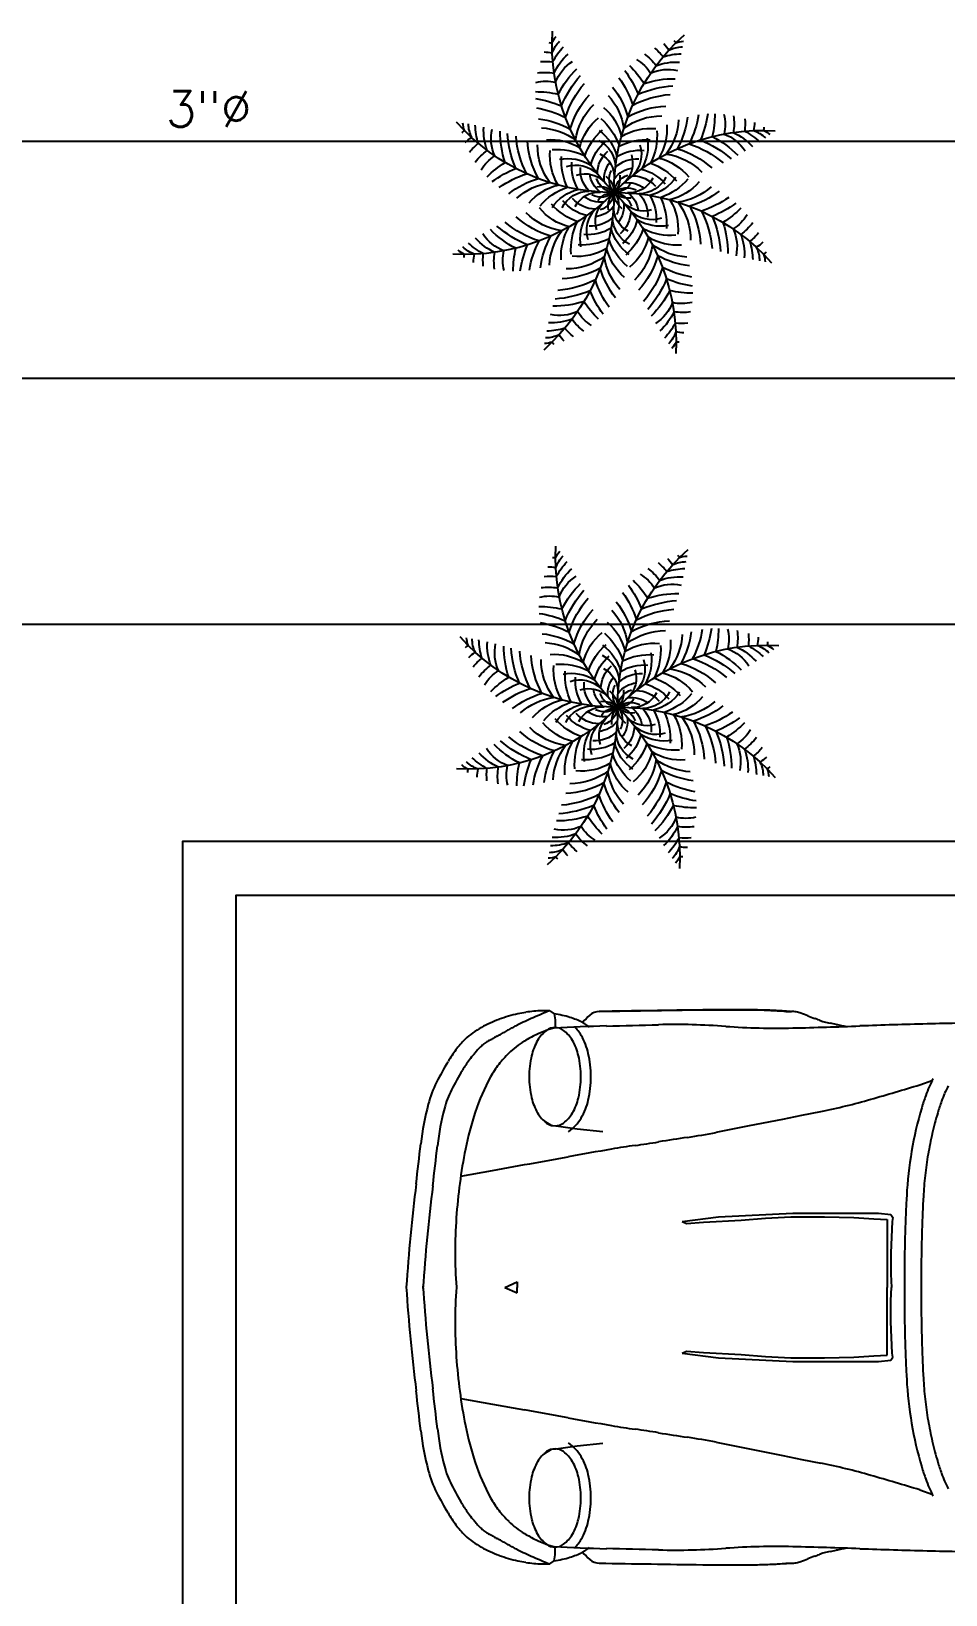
# Model space of a CAD drawing. Header units: metres. Extents: x -658 to -58, y -713 to -118.
# Drawn here: x -307.212 to -304.647, y -143.563 to -139.178 of the extents above; entities that cross this region are included whole.
import ezdxf
from ezdxf.enums import TextEntityAlignment as Align

# ---------------------------------------------------------------- set-up
doc = ezdxf.new("R2010")
doc.units = ezdxf.units.M
doc.header["$LTSCALE"] = 100
doc.layers.add('DRAIN-LW', color=2, linetype='Continuous')
doc.layers.add('plan', color=8, linetype='Continuous')
doc.layers.add('DRAINAGE  TEXT', color=3, linetype='Continuous', lineweight=25)
doc.styles.add('mech', font='romans.shx')

# ---------------------------------------------------------------- blocks, each defined once
blk = doc.blocks.new('A$C36E066C0')
for p, q in [((0.4023, 1.554), (0.4152, 1.5455)), ((0.4152, 1.5455), (0.4173, 1.5285)), ((0.5415, 1.5521), (0.8316, 1.5564)), ((0.8316, 1.5564), (0.985, 1.5564)), ((0.985, 1.5564), (1.0781, 1.5521)), ((1.0648, 1.5521), (1.0804, 1.5521)), ((0.4173, 1.5285), (0.4173, 1.5051)), ((1.4406, 1.3466), (1.477, 1.3594)), ((1.1097, 1.2612), (1.1631, 1.2719)), ((0.3874, 1.2444), (0.4074, 1.2328)), ((0.4074, 1.2328), (0.4208, 1.2316)), ((0.4208, 1.2316), (0.4792, 1.2231)), ((0.8696, 1.2132), (0.963, 1.2319)), ((0.963, 1.2319), (1.0564, 1.2505)), ((1.0564, 1.2505), (1.1097, 1.2612)), ((0.4792, 1.2231), (0.5517, 1.2158)), ((0.153, 1.0907), (0.2422, 1.1066)), ((0.2422, 1.1066), (0.3315, 1.1225)), ((0.7737, 0.963), (0.8759, 0.9758)), ((0.8339, 0.9612), (0.9398, 0.9667)), ((0.8759, 0.9758), (1.0844, 0.9868)), ((0.9398, 0.9667), (1.0073, 0.9722)), ((1.0073, 0.9722), (1.0784, 0.9758)), ((1.0784, 0.9758), (1.1733, 0.9758)), ((1.0844, 0.9868), (1.2573, 0.9868)), ((1.1733, 0.9758), (1.2554, 0.974)), ((1.2554, 0.974), (1.312, 0.9703)), ((1.2573, 0.9868), (1.3248, 0.9868)), ((1.312, 0.9703), (1.3485, 0.9685)), ((1.3248, 0.9868), (1.3594, 0.9831)), ((1.3485, 0.9685), (1.3485, 0.9375)), ((1.3594, 0.9831), (1.3649, 0.974)), ((1.3649, 0.974), (1.3631, 0.963)), ((0.7737, 0.963), (0.7865, 0.9576)), ((0.7865, 0.9576), (0.8339, 0.9612)), ((1.3485, 0.9375), (1.3485, 0.9028)), ((1.3631, 0.963), (1.3594, 0.8755)), ((1.3485, 0.9028), (1.3485, 0.8718)), ((1.3485, 0.8718), (1.3485, 0.839)), ((1.3485, 0.839), (1.3485, 0.8025)), ((1.3594, 0.8755), (1.3594, 0.8152)), ((0.2768, 0.7784), (0.3109, 0.7939)), ((0.3109, 0.7939), (0.3109, 0.7784)), ((1.3485, 0.8025), (1.3485, 0.7784)), ((1.3594, 0.8152), (1.3613, 0.7784)), ((0.2768, 0.7784), (0.3109, 0.763)), ((0.3109, 0.763), (0.3109, 0.7784)), ((1.3485, 0.7544), (1.3485, 0.7784)), ((1.3485, 0.7179), (1.3485, 0.7544)), ((1.3594, 0.7417), (1.3613, 0.7784)), ((1.3485, 0.6851), (1.3485, 0.7179)), ((1.3594, 0.6814), (1.3594, 0.7417)), ((1.3485, 0.6541), (1.3485, 0.6851)), ((1.3631, 0.5939), (1.3594, 0.6814)), ((1.3485, 0.6194), (1.3485, 0.6541)), ((1.3485, 0.5884), (1.3485, 0.6194)), ((0.7737, 0.5939), (0.7865, 0.5993)), ((0.7737, 0.5939), (0.8759, 0.5811)), ((0.7865, 0.5993), (0.8339, 0.5957)), ((0.8339, 0.5957), (0.9398, 0.5902)), ((0.8759, 0.5811), (1.0844, 0.5701)), ((0.9398, 0.5902), (1.0073, 0.5847)), ((1.0073, 0.5847), (1.0784, 0.5811)), ((1.0784, 0.5811), (1.1733, 0.5811)), ((1.0844, 0.5701), (1.2573, 0.5701)), ((1.1733, 0.5811), (1.2554, 0.5829)), ((1.2554, 0.5829), (1.312, 0.5866)), ((1.2573, 0.5701), (1.3248, 0.5701)), ((1.312, 0.5866), (1.3485, 0.5884)), ((1.3248, 0.5701), (1.3594, 0.5738)), ((1.3594, 0.5738), (1.3649, 0.5829)), ((1.3649, 0.5829), (1.3631, 0.5939)), ((0.153, 0.4662), (0.2422, 0.4503)), ((0.2422, 0.4503), (0.3315, 0.4344)), ((0.3874, 0.3125), (0.4074, 0.3241)), ((0.4074, 0.3241), (0.4208, 0.3252)), ((0.4208, 0.3252), (0.4792, 0.3338)), ((0.4792, 0.3338), (0.5517, 0.3411)), ((0.8696, 0.3437), (0.963, 0.325)), ((0.963, 0.325), (1.0564, 0.3064)), ((1.0564, 0.3064), (1.1097, 0.2957)), ((1.1097, 0.2957), (1.1631, 0.285)), ((1.4406, 0.2103), (1.477, 0.1975)), ((0.4173, 0.0284), (0.4173, 0.0518)), ((0.4023, 0.0029), (0.4152, 0.0114)), ((0.4152, 0.0114), (0.4173, 0.0284)), ((0.5415, 0.0048), (0.8316, 0.0005)), ((0.8316, 0.0005), (0.985, 0.0005)), ((0.985, 0.0005), (1.0781, 0.0048)), ((1.0648, 0.0048), (1.0804, 0.0048))]:
    blk.add_line(p, q)
for centre, radius, start, end in [((0.3905, 1.1791), 0.3744, 106.1339, 110.3251), ((0.4134, 1.0998), 0.4569, 102.6985, 106.1326), ((0.396, 1.1771), 0.3776, 99.2811, 102.6981), ((0.3896, 1.2164), 0.3379, 95.4628, 99.2821), ((0.9696, 0.1337), 1.5294, 111.7685, 113.644), ((0.39, 1.2124), 0.3419, 91.6878, 95.4625), ((0.3901, 1.2083), 0.346, 87.9602, 91.6902), ((0.374, 1.2645), 0.284, 77.0948, 81.6554), ((0.3695, 1.245), 0.304, 72.8342, 77.0947), ((0.3835, 1.2902), 0.2567, 68.74, 72.8363), ((0.6463, 1.3942), 0.1978, 131.723, 140.0677), ((0.5415, 1.5117), 0.0404, 90.0002, 131.7236), ((0.8898, -17.2721), 18.8274, 90.61848, 91.05987), ((1.1024, -21.8761), 23.4341, 90.66223, 91.01685), ((1.0571, -26.3408), 27.8981, 90.30567, 90.46324), ((0.9253, -1.6297), 3.1866, 88.9258, 90.3054), ((0.9549, -0.0525), 1.6092, 87.268, 88.9261), ((0.9248, -0.6829), 2.2402, 86.0766, 87.2675), ((1.0804, 1.4853), 0.0669, 78.3693, 90.0038), ((1.0691, 1.4303), 0.123, 72.0494, 78.365), ((1.0171, 1.2699), 0.2916, 67.9848, 72.0417), ((1.3802, 2.1685), 0.6776, 248.0017, 249.7482), ((0.2865, 1.3487), 0.1746, 124.8023, 134.1062), ((0.3748, 1.2217), 0.3293, 119.8734, 124.803), ((0.3558, 1.2548), 0.2911, 114.4815, 119.8744), ((0.3917, 1.176), 0.3776, 110.3236, 114.4798), ((-0.0378, 2.0409), 0.6299, 298.6313, 299.8448), ((0.5265, 1.0602), 0.5016, 118.4774, 120.0014), ((-1.3993, 4.6208), 3.5464, 298.3973, 298.6128), ((0.4575, 1.217), 0.3308, 116.3062, 118.6171), ((0.7886, 0.547), 1.0782, 113.642, 116.3024), ((0.5133, 1.1755), 0.345, 106.1475, 115.6441), ((0.4485, 1.4249), 0.0923, 126.3557, 150.0006), ((0.4173, 1.4671), 0.0398, 89.9994, 126.3545), ((0.6497, -2.2609), 3.7734, 91.3395, 93.5633), ((0.4173, 1.4671), 0.0398, 53.6462, 90.0012), ((0.3862, 1.4249), 0.0923, 29.9994, 53.6443), ((0.3862, 1.4249), 0.1206, 29.9999, 44.4504), ((0.4156, 1.3727), 0.1682, 62.4836, 68.7373), ((0.4415, 1.4225), 0.112, 56.1942, 62.4834), ((0.4366, 1.4152), 0.1209, 50.3637, 56.1931), ((-1.8254, 103.5862), 102.1028, 271.339567, 271.421743), ((0.7555, -0.4209), 1.9364, 85.8347, 91.4082), ((1.0373, 3.4607), 1.9554, 265.8617, 271.3812), ((0.6941, 17.6123), 16.1112, 271.38807, 272.0578), ((0.9325, 0.9556), 0.6153, 68.4115, 69.728), ((1.2178, 1.6768), 0.1603, 248.4302, 253.4898), ((1.2166, 1.6728), 0.1561, 253.4832, 259.838), ((1.0617, 0.809), 0.7215, 78.4588, 79.8324), ((1.6369, 3.6715), 2.1982, 258.696, 259.0795), ((1.5381, 3.0908), 1.6094, 258.6189, 259.1424), ((1.9184, -16.8222), 18.3451, 91.42913, 92.0173), ((1.7715, -10.4791), 12.0003, 90.58435, 91.48324), ((0.3288, 1.3051), 0.2353, 134.1065, 143.7386), ((0.3065, 1.3473), 0.1442, 133.9249, 138.851), ((0.323, 1.3301), 0.168, 129.7002, 133.928), ((0.2835, 1.3777), 0.1062, 123.003, 129.696), ((0.3026, 1.3484), 0.1412, 118.5536, 123.0049), ((-0.2471, 2.3584), 1.0088, 298.5549, 299.1776), ((0.4421, 1.1224), 0.4064, 117.513, 119.0583), ((-0.0169, 1.9984), 0.5826, 297.7488, 298.827), ((0.444, 1.2761), 0.2229, 127.4372, 134.6066), ((0.473, 1.2382), 0.2706, 121.5329, 127.4359), ((0.52, 1.1616), 0.3605, 115.645, 121.5343), ((0.5039, 1.3928), 0.1564, 150.0002, 166.9173), ((0.3308, 1.3928), 0.1564, 13.0827, 29.9998), ((0.3308, 1.3928), 0.1846, 13.0833, 30.0003), ((0.8716, 0.9558), 0.8814, 148.8759, 153.1609), ((0.4946, 1.1835), 0.4409, 143.7393, 148.876), ((0.4946, 1.1835), 0.3939, 143.7377, 148.8745), ((0.3288, 1.3051), 0.1883, 137.4077, 143.7407), ((0.308, 1.346), 0.1461, 138.8509, 143.7114), ((0.4469, 1.2544), 0.2396, 141.4626, 151.4838), ((0.5332, 1.1856), 0.35, 134.6056, 141.4614), ((0.6055, 1.3692), 0.2607, 166.917, 180), ((0.2292, 1.3692), 0.2607, 0.0001, 13.083), ((0.2292, 1.3692), 0.2889, 346.9169, 13.0831), ((0.8716, 0.9558), 0.8343, 148.8763, 153.1613), ((0.7704, 1.0786), 0.6078, 151.4827, 161.6312), ((0.6055, 1.3692), 0.2607, 180, 193.083), ((0.2292, 1.3692), 0.2607, 346.917, 359.9999), ((1.745, 1.2226), 0.3022, 152.2643, 156.9515), ((0.3659, 1.2117), 0.3146, 153.1607, 165.1836), ((0.3659, 1.2117), 0.2676, 153.1601, 165.183), ((-1.1142, 9.7301), 8.7641, 286.00842, 286.94807), ((2.0981, 1.0855), 0.6812, 160.1822, 163.2457), ((1.862, 1.1705), 0.4302, 156.6658, 160.1728), ((1.8655, 1.1693), 0.387, 156.6768, 160.1838), ((1.7761, 1.2078), 0.2896, 151.9639, 156.6511), ((0.8156, 1.0928), 0.7797, 165.1837, 173.5052), ((0.8156, 1.0928), 0.7327, 165.1838, 173.5053), ((0.5039, 1.3456), 0.1564, 193.0827, 209.9998), ((0.3308, 1.3456), 0.1564, 330.0002, 346.9173), ((0.3308, 1.3456), 0.1846, 329.9475, 346.9174), ((0.8192, 2.9912), 1.7534, 281.3093, 286.0076), ((2.4603, 0.9815), 1.058, 163.5062, 177.1012), ((2.098, 1.0854), 0.6341, 160.1687, 163.2322), ((1.0169, 0.9968), 0.8675, 161.6317, 168.7377), ((0.4485, 1.3136), 0.0923, 210.0004, 233.6453), ((0.4173, 1.2713), 0.0398, 233.6435, 269.9986), ((0.4173, 1.2713), 0.0398, 270.0008, 306.3558), ((0.3862, 1.3136), 0.0923, 306.3547, 329.9996), ((0.3821, 1.3174), 0.126, 305.6484, 329.3743), ((2.4583, 0.982), 1.0089, 163.5146, 166.9191), ((0.2134, 4.1795), 3.0336, 278.1214, 279.3812), ((1.9432, -6.5016), 7.7867, 98.52516, 99.128), ((0.539, 2.8663), 1.6859, 278.5251, 281.3098), ((2.4583, 0.9819), 1.0089, 166.9142, 170.3187), ((-18.0604, 3.2417), 18.2181, 353.14932, 353.50516), ((-18.0605, 3.2417), 18.2653, 353.14939, 353.50523), ((1.646, 0.8715), 1.509, 168.7374, 176.1363), ((-25.6919, 147.0118), 148.1921, 280.113913, 280.161953), ((78.7687, -436.4806), 444.5772, 100.129928, 100.145942), ((0.8652, -0.4927), 1.6839, 97.6157, 99.8853), ((2.4626, 0.9813), 1.0133, 170.3265, 173.731), ((6.419, 0.3007), 6.4373, 173.14941, 174.44653), ((6.419, 0.3007), 6.3902, 173.14939, 174.44651), ((2.4626, 0.9812), 1.0133, 173.7246, 177.129), ((26.7262, -0.0242), 25.3452, 177.66191, 177.76647), ((2.0739, 0.9824), 0.6723, 175.5099, 177.6662), ((2.0739, 0.9824), 0.6253, 175.4557, 177.6719), ((1.5737, 0.8764), 1.4365, 176.1365, 183.9095), ((26.7258, -0.0261), 25.2978, 177.65762, 177.76218), ((4.8715, 0.4512), 4.8824, 174.4465, 176.1567), ((5.0369, 0.8223), 3.6393, 177.7752, 178.6617), ((5.0369, 0.822), 3.5923, 177.7713, 178.6578), ((4.8714, 0.4512), 4.8354, 174.4465, 176.1567), ((6.1794, 0.795), 4.7821, 178.6549, 179.3274), ((6.1794, 0.795), 4.7351, 178.6546, 179.3271), ((4.5875, 0.8136), 3.1902, 179.325, 180.6305), ((4.5875, 0.8137), 3.1431, 179.3274, 179.9849), ((4.3456, 0.8139), 2.9013, 179.9877, 180.7), ((4.8714, 1.1057), 4.8824, 183.8433, 185.5535), ((4.8714, 1.1057), 4.8354, 183.8433, 185.5535), ((1.5737, 0.6805), 1.4365, 176.0905, 183.8635), ((4.5875, 0.7433), 3.1902, 179.3695, 180.675), ((4.3456, 0.743), 2.9013, 179.3, 180.0123), ((6.1793, 0.7619), 4.7821, 180.6726, 181.3451), ((4.5875, 0.7432), 3.1431, 180.0151, 180.6726), ((6.1794, 0.7619), 4.7351, 180.6729, 181.3454), ((6.419, 1.2562), 6.4373, 185.55347, 186.85059), ((6.419, 1.2562), 6.3902, 185.55349, 186.85061), ((5.0369, 0.7346), 3.6393, 181.3383, 182.2248), ((5.0369, 0.7349), 3.5923, 181.3422, 182.2287), ((1.646, 0.6854), 1.509, 183.8637, 191.2626), ((26.7262, 1.5811), 25.3452, 182.23353, 182.33809), ((26.7258, 1.583), 25.2978, 182.23782, 182.34238), ((2.0739, 0.5745), 0.6723, 182.3338, 184.4901), ((2.0739, 0.5745), 0.6253, 182.328, 184.5441), ((-18.0604, -1.6848), 18.2181, 6.49484, 6.85068), ((-18.0605, -1.6848), 18.2653, 6.49477, 6.85061), ((2.4603, 0.5754), 1.058, 182.8988, 196.4938), ((2.4626, 0.5757), 1.0133, 182.871, 186.2755), ((2.4626, 0.5756), 1.0133, 186.269, 189.6735), ((-25.6919, -145.4549), 148.1921, 79.83806, 79.886101), ((78.7687, 438.0375), 444.5772, 259.854058, 259.870072), ((2.4583, 0.575), 1.0089, 189.6813, 193.0858), ((0.8156, 0.4641), 0.7797, 186.4948, 194.8163), ((0.8156, 0.4641), 0.7327, 186.4947, 194.8162), ((1.0169, 0.5601), 0.8675, 191.2623, 198.3683), ((0.8652, 2.0495), 1.6839, 260.1139, 262.3835), ((0.2135, -2.6226), 3.0336, 80.6196, 81.8793), ((1.9432, 8.0585), 7.7867, 260.872, 261.47484), ((0.539, -1.3094), 1.6859, 78.6902, 81.4749), ((0.4485, 0.2433), 0.0923, 126.3547, 149.9997), ((0.4173, 0.2856), 0.0398, 90.0014, 126.3565), ((0.4173, 0.2856), 0.0398, 53.6442, 89.9992), ((0.3862, 0.2433), 0.0923, 30.0003, 53.6453), ((0.3821, 0.2395), 0.126, 30.6264, 54.3523), ((2.4583, 0.5749), 1.0089, 193.081, 196.4854), ((0.3659, 0.3452), 0.3146, 194.8161, 206.8391), ((0.3659, 0.3452), 0.2676, 194.817, 206.8399), ((0.7704, 0.4783), 0.6078, 198.3688, 208.5173), ((0.5039, 0.2113), 0.1564, 150.0002, 166.9172), ((0.3308, 0.2113), 0.1564, 13.0828, 29.9998), ((0.3308, 0.2113), 0.1846, 13.0826, 30.0525), ((0.8192, -1.4343), 1.7534, 73.9921, 78.6903), ((2.0981, 0.4714), 0.6812, 196.7543, 199.8178), ((2.098, 0.4715), 0.6341, 196.7678, 199.8313), ((0.8716, 0.6011), 0.8343, 206.8387, 211.1237), ((0.6055, 0.1877), 0.2607, 166.917, 180), ((0.2292, 0.1877), 0.2607, 0.0001, 13.083), ((0.2292, 0.1877), 0.2889, 346.9169, 13.0831), ((-1.1141, -8.1732), 8.7641, 73.0523, 73.99195), ((1.862, 0.3864), 0.4302, 199.8272, 203.3342), ((1.8655, 0.3876), 0.387, 199.8162, 203.3232), ((1.7761, 0.3491), 0.2896, 203.3489, 208.0361), ((0.8716, 0.6011), 0.8814, 206.8395, 211.1245), ((0.4469, 0.3025), 0.2396, 208.5161, 218.5374), ((0.6055, 0.1877), 0.2607, 180, 193.083), ((0.2292, 0.1877), 0.2607, 346.917, 359.9999), ((1.745, 0.3342), 0.3022, 203.0485, 207.7357), ((0.4946, 0.3734), 0.4409, 211.124, 216.2607), ((0.4946, 0.3734), 0.3939, 211.1255, 216.2623), ((0.3288, 0.2518), 0.1883, 216.2594, 222.5924), ((0.5332, 0.3713), 0.35, 218.5386, 225.3945), ((0.3288, 0.2518), 0.2353, 216.2614, 225.8935), ((0.308, 0.2109), 0.1461, 216.2886, 221.1491), ((0.3065, 0.2096), 0.1442, 221.149, 226.0751), ((0.323, 0.2268), 0.168, 226.0718, 230.2996), ((0.2835, 0.1792), 0.1062, 230.304, 236.997), ((0.3026, 0.2085), 0.1412, 236.9954, 241.4467), ((0.444, 0.2807), 0.2229, 225.3934, 232.5628), ((0.473, 0.3187), 0.2706, 232.5641, 238.4671), ((0.52, 0.3953), 0.3605, 238.4657, 244.355), ((0.5039, 0.164), 0.1564, 193.0828, 209.9998), ((0.3308, 0.164), 0.1564, 330.0002, 346.9172), ((0.3308, 0.164), 0.1846, 329.9997, 346.9167), ((0.2865, 0.2082), 0.1746, 225.8937, 235.1976), ((0.3748, 0.3352), 0.3293, 235.1971, 240.1267), ((0.3558, 0.3021), 0.2911, 240.1256, 245.5185), ((-0.2471, -0.8015), 1.0088, 60.8224, 61.4451), ((0.4421, 0.4345), 0.4064, 240.9414, 242.4868), ((-0.0169, -0.4415), 0.5826, 61.1733, 62.2515), ((-0.0378, -0.484), 0.6299, 60.1552, 61.3687), ((0.5265, 0.4967), 0.5016, 239.9984, 241.5224), ((-1.3993, -3.0639), 3.5464, 61.3874, 61.603), ((0.4575, 0.3398), 0.3308, 241.3827, 243.6936), ((0.5133, 0.3814), 0.345, 244.3559, 253.8525), ((0.4485, 0.132), 0.0923, 209.9994, 233.6443), ((0.4173, 0.0897), 0.0398, 233.6455, 270.0006), ((0.6497, 3.8178), 3.7734, 266.4367, 268.6605), ((0.4173, 0.0897), 0.0398, 269.9988, 306.3538), ((0.3862, 0.132), 0.0923, 306.3557, 330.0006), ((0.3862, 0.132), 0.1206, 315.5507, 330.0012), ((0.4366, 0.1417), 0.1209, 303.8069, 309.6363), ((-1.8254, -102.0294), 102.1028, 88.578257, 88.660433), ((0.7555, 1.9778), 1.9364, 268.5918, 274.1653), ((1.0373, -1.9038), 1.9554, 88.6188, 94.1383), ((0.6941, -16.0555), 16.1112, 87.9422, 88.61193), ((1.5381, -1.5339), 1.6094, 100.8576, 101.3811), ((1.9184, 18.3791), 18.3451, 267.98268, 268.57085), ((0.3917, 0.3809), 0.3776, 245.5201, 249.6763), ((0.3905, 0.3778), 0.3744, 249.675, 253.8662), ((0.4134, 0.4571), 0.4569, 253.8674, 257.3015), ((0.7886, 1.0099), 1.0782, 243.6977, 246.358), ((0.396, 0.3798), 0.3776, 257.3019, 260.7189), ((0.3896, 0.3405), 0.3379, 260.7179, 264.5372), ((0.9696, 1.4231), 1.5294, 246.356, 248.2315), ((0.39, 0.3445), 0.3419, 264.535, 268.3097), ((0.3901, 0.3486), 0.346, 268.3123, 272.0423), ((0.374, 0.2924), 0.284, 278.3447, 282.9053), ((0.3695, 0.3119), 0.304, 282.9053, 287.1658), ((0.3835, 0.2667), 0.2567, 287.1637, 291.26), ((0.4156, 0.1842), 0.1682, 291.2625, 297.5162), ((0.4415, 0.1344), 0.112, 297.5168, 303.806), ((0.6463, 0.1627), 0.1978, 219.9322, 228.2769), ((0.5415, 0.0452), 0.0404, 228.2764, 269.9998), ((0.8899, 18.829), 18.8274, 268.93977, 269.38116), ((1.1023, 23.433), 23.4341, 268.98354, 269.33816), ((1.0571, 27.8977), 27.8981, 269.53676, 269.69433), ((0.9253, 3.1866), 3.1866, 269.6946, 271.0742), ((0.9549, 1.6094), 1.6092, 271.0739, 272.732), ((0.9248, 2.2398), 2.2402, 272.7325, 273.9234), ((1.0804, 0.0716), 0.0669, 269.9964, 281.631), ((1.0691, 0.1266), 0.123, 281.635, 287.9506), ((1.0171, 0.287), 0.2916, 287.9583, 292.0152), ((1.3802, -0.6116), 0.6776, 110.2518, 111.9983), ((0.9325, 0.6013), 0.6153, 290.2717, 291.5883), ((1.2178, -0.1199), 0.1603, 106.5102, 111.5698), ((1.2166, -0.1159), 0.1561, 100.162, 106.5168), ((1.0617, 0.7479), 0.7215, 280.1676, 281.5412), ((1.6369, -2.1146), 2.1982, 100.9205, 101.304), ((1.7715, 12.036), 12.0003, 268.51676, 269.41565)]:
    blk.add_arc(centre, radius, start, end)
blk = doc.blocks.new('A$C5CF46EA4')
for centre, radius, start, end in [((-0.286, 0.95), 1.2314, 359.78663, 48.32633), ((0.7033, 1.7324), 0.1511, 136.02061, 143.54444), ((0.0779, 1.8194), 1.2314, 314.78663, 3.32633), ((1.1723, 1.759), 0.1511, 24.89168, 42.05899), ((0.5305, 1.6811), 0.1511, 69.89168, 87.05899), ((0.5421, 1.6146), 0.1845, 63.83352, 89.48666), ((0.5393, 1.358), 0.4014, 72.92859, 88.30295), ((0.7826, 1.6869), 0.1845, 134.63878, 149.60261), ((0.967, 1.4864), 0.4014, 130.09728, 140.50754), ((0.9739, 1.4883), 0.3405, 127.30857, 143.86112), ((0.9875, 1.5036), 0.3405, 24.57501, 48.15466), ((0.95, 1.5243), 0.4014, 27.92859, 43.30295), ((1.1334, 1.7038), 0.1845, 18.83352, 44.48666), ((1.3546, 1.5848), 0.1845, 89.63878, 104.60261), ((1.3307, 1.6731), 0.1511, 91.02061, 98.54444), ((0.5805, 1.3699), 0.3405, 69.57501, 93.15466), ((0.6273, 1.4178), 0.2492, 65.39511, 102.43181), ((0.9424, 1.5125), 0.2492, 121.19234, 148.04101), ((1.2589, 1.28), 0.5762, 134.67215, 148.08148), ((1.4121, 1.2726), 0.6566, 143.80628, 157.69359), ((0.759, 1.2607), 0.5762, 26.91852, 45.3789), ((1.0545, 1.5044), 0.2492, 20.39511, 57.43181), ((1.3432, 1.3127), 0.4014, 85.09728, 95.50754), ((0.5906, 1.0366), 0.5762, 71.91852, 90.3789), ((0.5513, 0.916), 0.6566, 67.30641, 85.79162), ((1.3887, 1.2804), 0.5807, 144.39676, 162.20187), ((1.3553, 1.2475), 0.511, 141.85704, 163.8696), ((0.6774, 1.2078), 0.5807, 17.79813, 40.47096), ((0.6459, 1.2034), 0.6566, 22.30641, 40.79162), ((1.3442, 1.3485), 0.2492, 76.19234, 103.04101), ((1.3494, 1.3091), 0.3405, 82.30857, 98.86112), ((0.5703, 0.9414), 0.5807, 62.79813, 85.47096), ((1.2561, 1.2665), 0.3721, 138.1649, 171.50616), ((0.7112, 1.1748), 0.511, 16.1304, 42.33715), ((1.5068, 0.8468), 0.6566, 98.80628, 112.69359), ((1.4037, 0.9603), 0.5762, 89.67215, 103.08148), ((0.5781, 1.3432), 0.4014, 175.09728, 185.50754), ((0.5817, 1.3494), 0.3405, 172.30857, 188.86112), ((0.5423, 1.3442), 0.2492, 166.19234, 193.04101), ((0.9305, 1.4037), 0.5762, 179.67215, 193.08148), ((1.0441, 1.5068), 0.6566, 188.80628, 202.69359), ((1.022, 1.4958), 0.5807, 189.39676, 207.20187), ((1.0216, 1.4488), 0.511, 186.85704, 208.8696), ((0.6176, 0.9419), 0.511, 61.1304, 87.33715), ((0.6667, 1.0223), 0.3721, 53.49384, 90.20898), ((1.2205, 1.1955), 0.3279, 130.70543, 166.18384), ((1.2593, 1.1032), 0.363, 130.49002, 160.93945), ((0.8285, 1.1299), 0.3279, 13.81616, 50.66383), ((0.8027, 1.1969), 0.3721, 8.49384, 45.20898), ((1.4488, 0.8692), 0.511, 96.85704, 118.8696), ((1.4958, 0.8688), 0.5807, 99.39676, 117.20187), ((0.0714, 0.0779), 1.2314, 44.78663, 93.32633), ((0.1318, 1.1723), 0.1511, 114.89168, 132.05899), ((0.187, 1.1334), 0.1845, 108.83352, 134.48666), ((0.2178, 1.3307), 0.1511, 181.02061, 188.54444), ((0.3666, 0.95), 0.4014, 117.92859, 133.30295), ((0.306, 1.3546), 0.1845, 179.63878, 194.60261), ((0.3873, 0.9875), 0.3405, 114.57501, 138.15466), ((0.3864, 1.0545), 0.2492, 110.39511, 147.43181), ((0.9381, 1.3921), 0.3721, 183.1649, 216.50616), ((0.9631, 1.3168), 0.3279, 175.70543, 211.18384), ((1.0558, 1.279), 0.363, 175.49002, 205.93945), ((0.7323, 0.9932), 0.3279, 58.81616, 95.66383), ((1.1851, 1.0916), 0.2648, 124.92142, 166.04602), ((0.95, 2.1768), 1.2314, 269.78663, 318.32633), ((0.774, 1.0402), 0.363, 19.06055, 48.65586), ((1.3921, 0.9527), 0.3721, 93.1649, 126.50616), ((0.916, 1.3396), 0.6566, 337.30641, 355.79162), ((1.0366, 1.3002), 0.5762, 341.91852, 0.3789), ((1.4178, 1.2636), 0.2492, 335.39511, 12.43181), ((1.3699, 1.3103), 0.3405, 339.57501, 3.15466), ((1.358, 1.3515), 0.4014, 342.92859, 358.30295), ((1.6146, 1.3487), 0.1845, 333.83352, 359.48666), ((1.7324, 1.1875), 0.1511, 46.02061, 53.54444), ((1.6811, 1.3603), 0.1511, 339.89168, 357.05899), ((0.6301, 0.759), 0.5762, 116.91852, 135.3789), ((0.6875, 0.6459), 0.6566, 112.30641, 130.79162), ((0.683, 0.6774), 0.5807, 107.79813, 130.47096), ((0.7161, 0.7112), 0.511, 106.1304, 132.33715), ((0.7572, 0.8912), 0.363, 64.06055, 93.65586), ((1.0116, 1.2183), 0.2648, 169.92142, 211.04602), ((0.7916, 0.9286), 0.2648, 58.95398, 94.94955), ((0.9652, 1.1689), 0.1802, 162.07046, 224.13962), ((1.1174, 1.0894), 0.1802, 117.07046, 179.13962), ((0.8247, 1.0422), 0.2648, 13.95398, 49.94955), ((1.279, 0.835), 0.363, 85.49002, 115.93945), ((1.3168, 0.9277), 0.3279, 85.70543, 121.18384), ((1.0223, 1.2241), 0.3721, 323.49384, 0.20898), ((0.9419, 1.2732), 0.511, 331.1304, 357.33715), ((0.9414, 1.3205), 0.5807, 332.79813, 355.47096), ((1.4864, 0.9239), 0.4014, 40.09728, 50.50754), ((1.6869, 1.1082), 0.1845, 44.63878, 59.60261), ((0.694, 0.8027), 0.3721, 98.49384, 135.20898), ((0.7609, 0.8285), 0.3279, 103.81616, 140.66383), ((0.8507, 0.774), 0.363, 109.06055, 138.65586), ((0.8117, 0.9628), 0.1802, 45.86038, 93.89346), ((0.9932, 1.1162), 0.1571, 161.90334, 227.58192), ((1.1, 1.0324), 0.1571, 116.90334, 182.58192), ((0.8459, 1.0257), 0.1571, 352.41808, 38.56993), ((0.8631, 1.0523), 0.1802, 0.86038, 48.89346), ((1.1689, 0.9256), 0.1802, 72.07046, 134.13962), ((1.2183, 0.8792), 0.2648, 79.92142, 121.04602), ((0.9286, 1.0992), 0.2648, 328.95398, 4.94955), ((0.8912, 1.1336), 0.363, 334.06055, 3.65586), ((0.9932, 1.1585), 0.3279, 328.81616, 5.66383), ((1.28, 0.6319), 0.5762, 44.67215, 58.08148), ((1.5125, 0.9484), 0.2492, 31.19234, 58.04101), ((1.4883, 0.9169), 0.3405, 37.30857, 53.86112), ((0.7876, 1.2593), 0.363, 220.49002, 250.93945), ((0.7993, 1.1851), 0.2648, 214.92142, 256.04602), ((0.8014, 1.1174), 0.1802, 207.07046, 269.13962), ((0.8486, 0.8247), 0.2648, 103.95398, 139.94955), ((0.8386, 0.8631), 0.1802, 90.86038, 138.89346), ((0.8585, 1.1), 0.1571, 206.90334, 272.58192), ((0.8183, 0.9318), 0.1571, 37.41808, 83.56993), ((0.8272, 0.935), 0.1186, 5.02511, 71.66962), ((1.0293, 1.0293), 0.1186, 171.52557, 224.97489), ((0.8545, 1.0216), 0.1186, 320.02511, 26.66962), ((1.0641, 0.9454), 0.1186, 126.52557, 179.97489), ((0.935, 1.0636), 0.1186, 275.02511, 341.66962), ((1.1162, 0.8976), 0.1571, 71.90334, 137.58192), ((0.9318, 1.0726), 0.1571, 307.41808, 353.56993), ((0.9628, 1.0792), 0.1802, 315.86038, 3.89346), ((1.2475, 0.5356), 0.511, 51.85704, 73.8696), ((1.2804, 0.5021), 0.5807, 54.39676, 72.20187), ((1.2726, 0.4787), 0.6566, 53.80628, 67.69359), ((0.9408, -0.286), 1.2314, 89.78663, 138.32633), ((0.6434, 1.3553), 0.511, 231.85704, 253.8696), ((0.6244, 1.2561), 0.3721, 228.1649, 261.50616), ((0.6954, 1.2205), 0.3279, 220.70543, 256.18384), ((1.8129, 0.0714), 1.2314, 134.78663, 183.32633), ((0.9623, 0.7916), 0.2648, 148.95398, 184.94955), ((0.928, 0.8117), 0.1802, 135.86038, 183.89346), ((0.8651, 0.8459), 0.1571, 82.41808, 128.56993), ((0.959, 0.8183), 0.1571, 127.41808, 173.56993), ((0.8692, 0.8545), 0.1186, 50.02511, 116.66962), ((0.9558, 0.8272), 0.1186, 95.02511, 161.66962), ((0.8616, 1.0293), 0.1186, 261.52557, 314.97489), ((0.9455, 1.0641), 0.1186, 216.52557, 269.97489), ((0.8268, 0.9455), 0.1186, 306.52557, 359.97489), ((1.0363, 0.8692), 0.1186, 140.02511, 206.66962), ((1.0293, 0.8615), 0.1186, 81.52557, 134.97489), ((1.8194, 1.8129), 1.2314, 224.78663, 273.32633), ((2.1768, 0.9408), 1.2314, 179.78663, 228.32633), ((0.9454, 0.8268), 0.1186, 36.52557, 89.97489), ((0.8615, 0.8616), 0.1186, 351.52557, 44.97489), ((1.0216, 1.0363), 0.1186, 230.02511, 296.66962), ((1.0636, 0.9558), 0.1186, 185.02511, 251.66962), ((1.0257, 1.0449), 0.1571, 262.41808, 308.56993), ((1.0324, 0.7909), 0.1571, 26.90334, 92.58192), ((1.0894, 0.7734), 0.1802, 27.07046, 89.13962), ((1.0916, 0.7057), 0.2648, 34.92142, 76.04602), ((1.1032, 0.6315), 0.363, 40.49002, 70.93945), ((1.1955, 0.6703), 0.3279, 40.70543, 76.18384), ((1.2665, 0.6347), 0.3721, 48.1649, 81.50616), ((0.6108, 1.2589), 0.5762, 224.67215, 238.08148), ((0.6182, 1.4121), 0.6566, 233.80628, 247.69359), ((0.6104, 1.3887), 0.5807, 234.39676, 252.20187), ((0.9494, 0.5703), 0.5807, 152.79813, 175.47096), ((0.9489, 0.6176), 0.511, 151.1304, 177.33715), ((0.8685, 0.6667), 0.3721, 143.49384, 180.20898), ((0.8976, 0.7323), 0.3279, 148.81616, 185.66383), ((0.9997, 0.7572), 0.363, 154.06055, 183.65586), ((0.722, 0.9652), 0.1802, 252.07046, 314.13962), ((0.7746, 0.9932), 0.1571, 251.90334, 317.58192), ((1.0277, 0.8386), 0.1802, 180.86038, 228.89346), ((0.7909, 0.8585), 0.1571, 296.90334, 2.58192), ((1.0449, 0.8651), 0.1571, 172.41808, 218.56993), ((1.0726, 0.959), 0.1571, 217.41808, 263.56993), ((0.8976, 0.7746), 0.1571, 341.90334, 47.58192), ((1.0523, 1.0277), 0.1802, 270.86038, 318.89346), ((0.9256, 0.722), 0.1802, 342.07046, 44.13962), ((1.0422, 1.0661), 0.2648, 283.95398, 319.94955), ((1.0402, 1.1169), 0.363, 289.06055, 318.65586), ((1.1299, 1.0623), 0.3279, 283.81616, 320.66383), ((1.1969, 1.0881), 0.3721, 278.49384, 315.20898), ((0.4026, 0.9739), 0.3405, 217.30857, 233.86112), ((0.3784, 0.9424), 0.2492, 211.19234, 238.04101), ((0.8543, 0.5906), 0.5762, 161.91852, 180.3789), ((0.9748, 0.5513), 0.6566, 157.30641, 175.79162), ((0.6726, 1.0116), 0.2648, 259.92142, 301.04602), ((1.0661, 0.8486), 0.2648, 193.95398, 229.94955), ((0.7734, 0.8014), 0.1802, 297.07046, 359.13962), ((0.7057, 0.7993), 0.2648, 304.92142, 346.04602), ((1.0792, 0.928), 0.1802, 225.86038, 273.89346), ((1.0992, 0.9623), 0.2648, 238.95398, 274.94955), ((0.8792, 0.6726), 0.2648, 349.92142, 31.04602), ((0.835, 0.6119), 0.363, 355.49002, 25.93945), ((0.9277, 0.574), 0.3279, 355.70543, 31.18384), ((1.1748, 1.1797), 0.511, 286.1304, 312.33715), ((1.2078, 1.2135), 0.5807, 287.79813, 310.47096), ((1.2034, 1.2449), 0.6566, 292.30641, 310.79162), ((0.204, 0.7826), 0.1845, 224.63878, 239.60261), ((0.4044, 0.967), 0.4014, 220.09728, 230.50754), ((0.5329, 0.5393), 0.4014, 162.92859, 178.30295), ((0.521, 0.5805), 0.3405, 159.57501, 183.15466), ((0.473, 0.6273), 0.2492, 155.39511, 192.43181), ((0.574, 0.9631), 0.3279, 265.70543, 301.18384), ((0.6119, 1.0558), 0.363, 265.49002, 295.93945), ((1.0623, 0.7609), 0.3279, 193.81616, 230.66383), ((1.1169, 0.8507), 0.363, 199.06055, 228.65586), ((0.6315, 0.7876), 0.363, 310.49002, 340.93945), ((1.1336, 0.9997), 0.363, 244.06055, 273.65586), ((0.9527, 0.4987), 0.3721, 3.1649, 36.50616), ((0.8692, 0.442), 0.511, 6.85704, 28.8696), ((0.8688, 0.3951), 0.5807, 9.39676, 27.20187), ((1.2607, 1.1318), 0.5762, 296.91852, 315.3789), ((1.5044, 0.8364), 0.2492, 290.39511, 327.43181), ((1.5036, 0.9033), 0.3405, 294.57501, 318.15466), ((1.5243, 0.9409), 0.4014, 297.92859, 313.30295), ((0.1585, 0.7033), 0.1511, 226.02061, 233.54444), ((0.2097, 0.5305), 0.1511, 159.89168, 177.05899), ((0.2762, 0.5421), 0.1845, 153.83352, 179.48666), ((0.442, 1.0216), 0.511, 276.85704, 298.8696), ((0.4987, 0.9381), 0.3721, 273.1649, 306.50616), ((1.1797, 0.7161), 0.511, 196.1304, 222.33715), ((1.0881, 0.694), 0.3721, 188.49384, 225.20898), ((0.6703, 0.6954), 0.3279, 310.70543, 346.18384), ((0.6347, 0.6244), 0.3721, 318.1649, 351.50616), ((1.1585, 0.8976), 0.3279, 238.81616, 275.66383), ((1.2241, 0.8685), 0.3721, 233.49384, 270.20898), ((0.8468, 0.3841), 0.6566, 8.80628, 22.69359), ((0.9603, 0.4871), 0.5762, 359.67215, 13.08148), ((1.3485, 0.5466), 0.2492, 346.19234, 13.04101), ((1.3091, 0.5414), 0.3405, 352.30857, 8.86112), ((1.3127, 0.5476), 0.4014, 355.09728, 5.50754), ((1.7038, 0.7574), 0.1845, 288.83352, 314.48666), ((1.5848, 0.5363), 0.1845, 359.63878, 14.60261), ((1.6731, 0.5602), 0.1511, 1.02061, 8.54444), ((1.759, 0.7186), 0.1511, 294.89168, 312.05899), ((0.3951, 1.022), 0.5807, 279.39676, 297.20187), ((1.2135, 0.683), 0.5807, 197.79813, 220.47096), ((0.5356, 0.6434), 0.511, 321.85704, 343.8696), ((1.2732, 0.9489), 0.511, 241.1304, 267.33715), ((0.4871, 0.9305), 0.5762, 269.67215, 283.08148), ((0.3841, 1.0441), 0.6566, 278.80628, 292.69359), ((1.1318, 0.6301), 0.5762, 206.91852, 225.3789), ((1.2449, 0.6875), 0.6566, 202.30641, 220.79162), ((0.5021, 0.6104), 0.5807, 324.39676, 342.20187), ((0.4787, 0.6182), 0.6566, 323.80628, 337.69359), ((1.3205, 0.9494), 0.5807, 242.79813, 265.47096), ((1.3396, 0.9748), 0.6566, 247.30641, 265.79162), ((0.5466, 0.5423), 0.2492, 256.19234, 283.04101), ((0.8364, 0.3864), 0.2492, 200.39511, 237.43181), ((0.6319, 0.6108), 0.5762, 314.67215, 328.08148), ((1.3002, 0.8543), 0.5762, 251.91852, 270.3789), ((0.5414, 0.5817), 0.3405, 262.30857, 278.86112), ((0.9033, 0.3873), 0.3405, 204.57501, 228.15466), ((0.9484, 0.3784), 0.2492, 301.19234, 328.04101), ((0.9169, 0.4026), 0.3405, 307.30857, 323.86112), ((1.2636, 0.473), 0.2492, 245.39511, 282.43181), ((1.3103, 0.521), 0.3405, 249.57501, 273.15466), ((0.5476, 0.5781), 0.4014, 265.09728, 275.50754), ((0.5363, 0.306), 0.1845, 269.63878, 284.60261), ((0.7574, 0.187), 0.1845, 198.83352, 224.48666), ((0.9409, 0.3666), 0.4014, 207.92859, 223.30295), ((0.9239, 0.4044), 0.4014, 310.09728, 320.50754), ((1.3515, 0.5329), 0.4014, 252.92859, 268.30295), ((1.1082, 0.204), 0.1845, 314.63878, 329.60261), ((1.3487, 0.2762), 0.1845, 243.83352, 269.48666), ((0.5602, 0.2178), 0.1511, 271.02061, 278.54444), ((0.7186, 0.1318), 0.1511, 204.89168, 222.05899), ((1.1875, 0.1585), 0.1511, 316.02061, 323.54444), ((1.3603, 0.2097), 0.1511, 249.89168, 267.05899)]:
    blk.add_arc(centre, radius, start, end)
blk = doc.blocks.new('flower29')
blk.add_blockref('A$C5CF46EA4', (-1.0394, -0.7043))
blk = doc.blocks.new('A$Cc2be8e3e')
at = {"layer": 'plan'}
for p, q in [((-10.8028, 8.3095), (-2.0028, 8.3095)), ((-2.0028, 7.6189), (-17.4469, 7.6189))]:
    blk.add_line(p, q, dxfattribs=at)
blk.add_lwpolyline([(-4.5424, 6.8595), (-4.5424, 7.0095), (-9.5424, 7.0095), (-9.5424, 4.5095), (-4.5424, 4.5095), (-4.5424, 4.6595), (-9.3924, 4.6595), (-9.3924, 6.8595), (-4.5424, 6.8595)], dxfattribs=at)
at = {"layer": 'plan', "xscale": -0.478125, "yscale": 0.478125, "zscale": 0.478125, "rotation": 90}
for p in [(-8.2168, 8.7855), (-8.2066, 7.3417)]:
    blk.add_blockref('flower29', p, dxfattribs=at)
at = {"layer": 'plan'}
blk.add_blockref('A$C36E066C0', (-8.9149, 4.981), dxfattribs=at)

msp = doc.modelspace()

# ---------------------------------------------------------------- linework, layer by layer
at = {"layer": 'DRAIN-LW'}
msp.add_line((-311.2237, -139.4868), (-303.207, -139.4868), dxfattribs=at)

# ---------------------------------------------------------------- block references
at = {"layer": 'plan'}
msp.add_blockref('A$Cc2be8e3e', (-297.2456, -148.4607), dxfattribs=at)

# ---------------------------------------------------------------- texts
at = {"layer": 'DRAINAGE  TEXT', "linetype": 'Continuous', "style": 'mech'}
msp.add_text('3"%%C', height=0.1, dxfattribs=at).set_placement((-306.7147, -139.3959, 0), align=Align.MIDDLE_CENTER)

doc.saveas('drawing.dxf')
